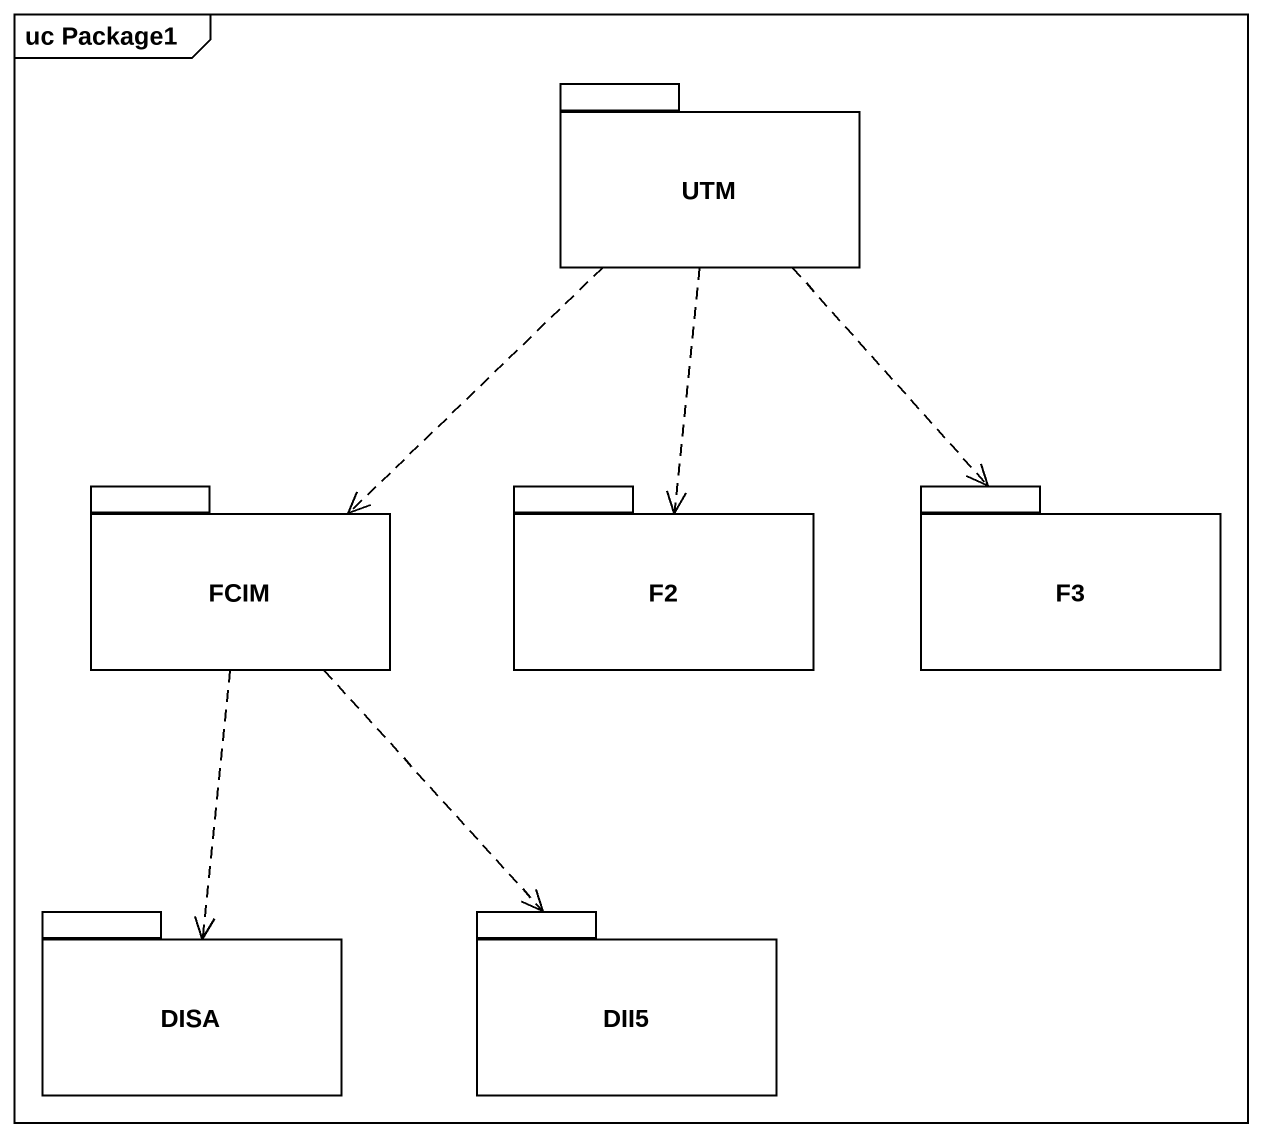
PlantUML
@startuml
mainframe uc Package1
package UTM {
}
package FCIM {
}
package F2 {
}
package F3 {
}
package DISA {
}
package DII5 {
}
UTM ..> FCIM
UTM ..> F2
UTM ..> F3
FCIM ..> DISA
FCIM ..> DII5
@enduml
